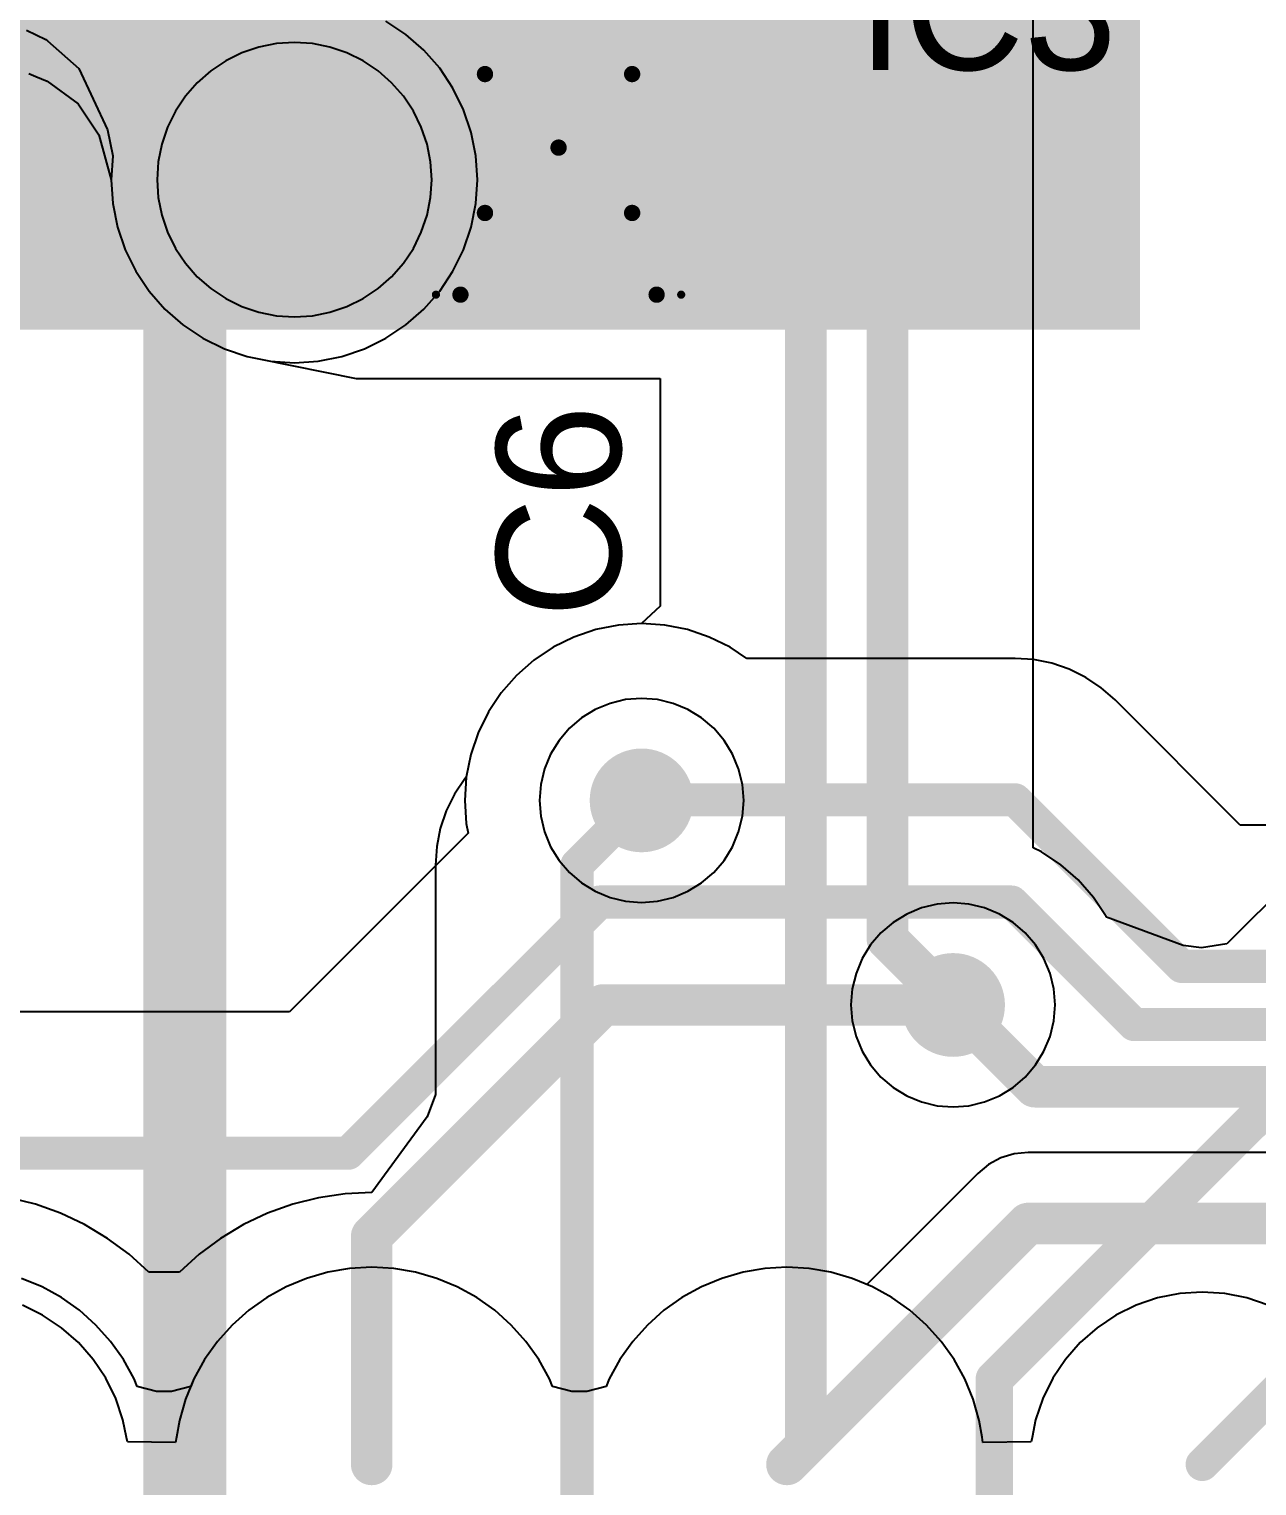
# Model space of a CAD drawing. Header units: millimetres. Extents: x 5.97 to 14.78, y 3.86 to 11.35.
# Drawn here: x 9.0425 to 9.3382, y 7.3748 to 7.7258 of the extents above; entities that cross this region are included whole.
import ezdxf

# ---------------------------------------------------------------- set-up
doc = ezdxf.new("R2010")
doc.units = ezdxf.units.MM
doc.header["$MEASUREMENT"] = 0
for name, color, linetype in [('BottomLayer', 5, 'Continuous'), ('BottomOverlay', 54, 'Continuous'), ('Mechanical13', 56, 'Continuous'), ('Mechanical15', 56, 'Continuous'), ('Mechanical2', 216, 'Continuous'), ('Mechanical4', 56, 'Continuous'), ('MidLayer1', 16, 'Continuous'), ('MidLayer2', 76, 'Continuous'), ('MultiLayer', 9, 'Continuous'), ('TopLayer', 1, 'Continuous'), ('TopOverlay', 2, 'Continuous'), ('TopPaste', 8, 'Continuous'), ('TopSolder', 216, 'Continuous')]:
    doc.layers.add(name, color=color, linetype=linetype)

# ---------------------------------------------------------------- blocks, each defined once
blk = doc.blocks.new('0603C_219')
at = {"layer": 'Mechanical13', "const_width": 0.00394}
for points in [[(-0.03346, -0.01772), (-0.03346, 0.01772)], [(0.03346, 0.01772), (-0.03346, 0.01772)], [(0.03346, -0.01772), (0.03346, 0.01772)], [(0.03346, -0.01772), (-0.03346, -0.01772)]]:
    blk.add_lwpolyline(points, dxfattribs=at)
at = {"layer": 'Mechanical13', "const_width": 0.00197}
for points in [[(-0.03445, 0.01772, 1), (-0.03248, 0.01772, 1)], [(-0.03445, 0.01772, 1), (-0.03248, 0.01772, 1)], [(0.03248, 0.01772, 1), (0.03445, 0.01772, 1)], [(0.03248, 0.01772, 1), (0.03445, 0.01772, 1)], [(-0.03445, -0.01772, 1), (-0.03248, -0.01772, 1)], [(-0.03445, -0.01772, 1), (-0.03248, -0.01772, 1)], [(0.03248, -0.01772, 1), (0.03445, -0.01772, 1)], [(0.03248, -0.01772, 1), (0.03445, -0.01772, 1)]]:
    blk.add_lwpolyline(points, format="xyb", close=True, dxfattribs=at)
at = {"layer": 'Mechanical15'}
for points, const_width in [([(-0.05315, -0.02953), (-0.05315, 0.02953)], 0.00197), ([(0.05315, 0.02953), (-0.05315, 0.02953)], 0.00197), ([(0.05315, -0.02953), (0.05315, 0.02953)], 0.00197), ([(0, -0.01772), (0, 0.01772)], 0.00394), ([(0.01772, 0), (-0.01772, 0)], 0.00394), ([(0.05315, -0.02953), (-0.05315, -0.02953)], 0.00197)]:
    blk.add_lwpolyline(points, dxfattribs=dict(at, const_width=const_width))
for points, const_width in [([(-0.05364, 0.02953, 1), (-0.05266, 0.02953, 1)], 0.000984), ([(-0.05364, 0.02953, 1), (-0.05266, 0.02953, 1)], 0.000984), ([(0.05266, 0.02953, 1), (0.05364, 0.02953, 1)], 0.000984), ([(0.05266, 0.02953, 1), (0.05364, 0.02953, 1)], 0.000984), ([(-0.00098, 0.01772, 1), (0.00098, 0.01772, 1)], 0.00197), ([(-0.0187, 0, 1), (-0.01673, 0, 1)], 0.00197), ([(0.01673, 0, 1), (0.0187, 0, 1)], 0.00197), ([(-0.00098, -0.01772, 1), (0.00098, -0.01772, 1)], 0.00197), ([(-0.05364, -0.02953, 1), (-0.05266, -0.02953, 1)], 0.000984), ([(-0.05364, -0.02953, 1), (-0.05266, -0.02953, 1)], 0.000984), ([(0.05266, -0.02953, 1), (0.05364, -0.02953, 1)], 0.000984), ([(0.05266, -0.02953, 1), (0.05364, -0.02953, 1)], 0.000984)]:
    blk.add_lwpolyline(points, format="xyb", close=True, dxfattribs=dict(at, const_width=const_width))
at = {"layer": 'TopLayer'}
for points in [[(-0.00984, -0.0187), (-0.00984, 0.0187), (-0.04331, -0.0187), (-0.04331, 0.0187)], [(0.04331, -0.0187), (0.04331, 0.0187), (0.00984, -0.0187), (0.00984, 0.0187)]]:
    blk.add_solid(points, dxfattribs=at)
at = {"layer": 'TopOverlay', "const_width": 0.00394}
for points in [[(0.05315, 0.02362), (-0.05315, 0.02362)], [(-0.05315, -0.02362), (-0.05315, 0.02362)], [(0.05315, -0.02362), (0.05315, 0.02362)], [(0.05315, -0.02362), (-0.05315, -0.02362)]]:
    blk.add_lwpolyline(points, dxfattribs=at)
at = {"layer": 'TopOverlay', "const_width": 0.00197}
for points in [[(-0.05413, 0.02362, 1), (-0.05217, 0.02362, 1)], [(-0.05413, 0.02362, 1), (-0.05217, 0.02362, 1)], [(0.05217, 0.02362, 1), (0.05413, 0.02362, 1)], [(0.05217, 0.02362, 1), (0.05413, 0.02362, 1)], [(-0.05413, -0.02362, 1), (-0.05217, -0.02362, 1)], [(-0.05413, -0.02362, 1), (-0.05217, -0.02362, 1)], [(0.05217, -0.02362, 1), (0.05413, -0.02362, 1)], [(0.05217, -0.02362, 1), (0.05413, -0.02362, 1)]]:
    blk.add_lwpolyline(points, format="xyb", close=True, dxfattribs=at)
at = {"layer": 'TopPaste'}
for points in [[(-0.00684, -0.0217), (-0.00684, 0.0217), (-0.04631, -0.0217), (-0.04631, 0.0217)], [(0.04631, -0.0217), (0.04631, 0.0217), (0.00684, -0.0217), (0.00684, 0.0217)]]:
    blk.add_solid(points, dxfattribs=at)
at = {"layer": 'TopSolder'}
for points in [[(-0.00734, -0.0212), (-0.00734, 0.0212), (-0.04581, -0.0212), (-0.04581, 0.0212)], [(0.04581, -0.0212), (0.04581, 0.0212), (0.00734, -0.0212), (0.00734, 0.0212)]]:
    blk.add_solid(points, dxfattribs=at)

msp = doc.modelspace()

# ---------------------------------------------------------------- linework, layer by layer
at = {"layer": 'BottomLayer'}
for p, q in [((9.04185, 7.7256), (9.04652, 7.7233)), ((9.13324, 7.72453), (9.12844, 7.72773)), ((9.04652, 7.7233), (9.04695, 7.72304)), ((9.04695, 7.72304), (9.05446, 7.71637)), ((9.13758, 7.72073), (9.13324, 7.72453)), ((9.14138, 7.71639), (9.13758, 7.72073)), ((9.05446, 7.71637), (9.06141, 7.70158)), ((9.14458, 7.71159), (9.14138, 7.71639)), ((9.14713, 7.70642), (9.14458, 7.71159)), ((9.14899, 7.70096), (9.14713, 7.70642)), ((9.06141, 7.70158), (9.06269, 7.69534)), ((9.15011, 7.6953), (9.14899, 7.70096)), ((9.06268, 7.6953), (9.0623, 7.68955)), ((9.06269, 7.69534), (9.06268, 7.6953)), ((9.15049, 7.68955), (9.15011, 7.6953)), ((9.0623, 7.68955), (9.06268, 7.68379)), ((9.15011, 7.68379), (9.15049, 7.68955)), ((9.06268, 7.68379), (9.0638, 7.67814)), ((9.14899, 7.67814), (9.15011, 7.68379)), ((9.0638, 7.67814), (9.06566, 7.67267)), ((9.14713, 7.67267), (9.14899, 7.67814)), ((9.06566, 7.67267), (9.06821, 7.6675)), ((9.14458, 7.6675), (9.14713, 7.67267)), ((9.06821, 7.6675), (9.07141, 7.6627)), ((9.14138, 7.6627), (9.14458, 7.6675)), ((9.07141, 7.6627), (9.07522, 7.65837)), ((9.13758, 7.65837), (9.14138, 7.6627)), ((9.07522, 7.65837), (9.07955, 7.65457)), ((9.13324, 7.65457), (9.13758, 7.65837)), ((9.07955, 7.65457), (9.08435, 7.65136)), ((9.12844, 7.65136), (9.13324, 7.65457)), ((9.08435, 7.65136), (9.08952, 7.64881)), ((9.08952, 7.64881), (9.09498, 7.64696)), ((9.11781, 7.64696), (9.12327, 7.64881)), ((9.12327, 7.64881), (9.12844, 7.65136)), ((9.09498, 7.64696), (9.10064, 7.64583)), ((9.10064, 7.64583), (9.1064, 7.64545)), ((9.1064, 7.64545), (9.11215, 7.64583)), ((9.11215, 7.64583), (9.11781, 7.64696)), ((9.18444, 7.58223), (9.17898, 7.58114)), ((9.19, 7.58259), (9.18444, 7.58223)), ((9.19556, 7.58223), (9.19, 7.58259)), ((9.20102, 7.58114), (9.19556, 7.58223)), ((9.1737, 7.57935), (9.1687, 7.57689)), ((9.17898, 7.58114), (9.1737, 7.57935)), ((9.2063, 7.57935), (9.20102, 7.58114)), ((9.2113, 7.57689), (9.2063, 7.57935)), ((9.1687, 7.57689), (9.16407, 7.57379)), ((9.21531, 7.5742), (9.2113, 7.57689)), ((9.16407, 7.57379), (9.15988, 7.57012)), ((9.27993, 7.5742), (9.21531, 7.5742)), ((9.28438, 7.57391), (9.27993, 7.5742)), ((9.28875, 7.57304), (9.28438, 7.57391)), ((9.29297, 7.57161), (9.28875, 7.57304)), ((9.29697, 7.56964), (9.29297, 7.57161)), ((9.15988, 7.57012), (9.15621, 7.56593)), ((9.30068, 7.56716), (9.29697, 7.56964)), ((9.15621, 7.56593), (9.15311, 7.5613)), ((9.30403, 7.56422), (9.30068, 7.56716)), ((9.33417, 7.53407), (9.30403, 7.56422)), ((9.15311, 7.5613), (9.15065, 7.5563)), ((9.15065, 7.5563), (9.14886, 7.55102)), ((9.14886, 7.55102), (9.14777, 7.54556)), ((9.14777, 7.54556), (9.14741, 7.54)), ((9.14741, 7.54), (9.14777, 7.53444)), ((9.14777, 7.53444), (9.14824, 7.53208)), ((9.45702, 7.53407), (9.33417, 7.53407)), ((9.14824, 7.53208), (9.10524, 7.48907)), ((9.10524, 7.48907), (8.86096, 7.48907))]:
    msp.add_line(p, q, dxfattribs=at)
for points, const_width in [([(9.0994, 7.68955, 1), (9.1134, 7.68955, 1)], 0.014), ([(9.18375, 7.54, 1), (9.19625, 7.54, 1)], 0.0125), ([(9.188, 7.54, 1), (9.192, 7.54, 1)], 0.004), ([(9.18813, 7.54013, 1), (9.19213, 7.54013, 1)], 0.004), ([(9.18813, 7.54013, 1), (9.19213, 7.54013, 1)], 0.004), ([(9.27793, 7.54013, 1), (9.28193, 7.54013, 1)], 0.004), ([(9.27793, 7.54013, 1), (9.28193, 7.54013, 1)], 0.004), ([(9.17785, 7.5155, 1), (9.18185, 7.5155, 1)], 0.004), ([(9.17785, 7.5155, 1), (9.18185, 7.5155, 1)], 0.004), ([(9.27711, 7.5155, 1), (9.28111, 7.5155, 1)], 0.004), ([(9.27711, 7.5155, 1), (9.28111, 7.5155, 1)], 0.004), ([(9.25875, 7.49071, 1), (9.27125, 7.49071, 1)], 0.0125), ([(9.31806, 7.5, 1), (9.32206, 7.5, 1)], 0.004), ([(9.31806, 7.5, 1), (9.32206, 7.5, 1)], 0.004), ([(9.17821, 7.49071, 1), (9.18321, 7.49071, 1)], 0.005), ([(9.17821, 7.49071, 1), (9.18321, 7.49071, 1)], 0.005), ([(9.2625, 7.49071, 1), (9.2675, 7.49071, 1)], 0.005), ([(9.2625, 7.49071, 1), (9.2675, 7.49071, 1)], 0.005), ([(9.30661, 7.486, 1), (9.31061, 7.486, 1)], 0.004), ([(9.30661, 7.486, 1), (9.31061, 7.486, 1)], 0.004), ([(9.28221, 7.471, 1), (9.28721, 7.471, 1)], 0.005), ([(9.28221, 7.471, 1), (9.28721, 7.471, 1)], 0.005), ([(9.11735, 7.455, 1), (9.12135, 7.455, 1)], 0.004), ([(9.11735, 7.455, 1), (9.12135, 7.455, 1)], 0.004), ([(9.1225, 7.435, 1), (9.1275, 7.435, 1)], 0.005), ([(9.1225, 7.435, 1), (9.1275, 7.435, 1)], 0.005), ([(9.1225, 7.38, 1), (9.1275, 7.38, 1)], 0.005), ([(9.323, 7.38, 1), (9.327, 7.38, 1)], 0.004)]:
    msp.add_lwpolyline(points, format="xyb", close=True, dxfattribs=dict(at, const_width=const_width))
for points, const_width in [([(9.19, 7.54), (9.19013, 7.54013)], 0.008), ([(9.19013, 7.54013), (9.27993, 7.54013)], 0.008), ([(9.27993, 7.54013), (9.32006, 7.5)], 0.008), ([(9.11935, 7.455), (9.17985, 7.5155)], 0.008), ([(9.17985, 7.5155), (9.27911, 7.5155)], 0.008), ([(9.27911, 7.5155), (9.30861, 7.486)], 0.008), ([(9.32006, 7.5), (9.55386, 7.5)], 0.008), ([(9.125, 7.435), (9.18071, 7.49071)], 0.01), ([(9.18071, 7.49071), (9.265, 7.49071)], 0.01), ([(9.265, 7.49071), (9.28471, 7.471)], 0.01), ([(9.30861, 7.486), (9.55966, 7.486)], 0.008), ([(9.28471, 7.471), (9.56587, 7.471)], 0.01), ([(8.62, 7.455), (9.11935, 7.455)], 0.008), ([(9.325, 7.38), (9.401, 7.456)], 0.008), ([(9.125, 7.38), (9.125, 7.435)], 0.01)]:
    msp.add_lwpolyline(points, dxfattribs=dict(at, const_width=const_width))
at = {"layer": 'BottomOverlay', "const_width": 0.014}
msp.add_lwpolyline([(9.08, 7.14), (9.08013, 8.145)], dxfattribs=at)
at = {"layer": 'Mechanical2'}
msp.add_solid([(8.89806, 7.65342), (9.31, 7.65342), (8.89806, 8.37647), (9.31, 8.37647)], dxfattribs=at)
at = {"layer": 'Mechanical4', "const_width": 0.02}
msp.add_lwpolyline([(9.08, 4.43), (9.08, 9.43)], dxfattribs=at)
at = {"layer": 'MidLayer1'}
for p, q in [((9.18616, 7.56427), (9.18241, 7.56337)), ((9.19, 7.56458), (9.18616, 7.56427)), ((9.19384, 7.56427), (9.19, 7.56458)), ((9.19759, 7.56337), (9.19384, 7.56427)), ((9.17884, 7.5619), (9.17555, 7.55988)), ((9.18241, 7.56337), (9.17884, 7.5619)), ((9.20116, 7.5619), (9.19759, 7.56337)), ((9.20445, 7.55988), (9.20116, 7.5619)), ((9.17262, 7.55738), (9.17012, 7.55445)), ((9.17555, 7.55988), (9.17262, 7.55738)), ((9.20738, 7.55738), (9.20445, 7.55988)), ((9.20988, 7.55445), (9.20738, 7.55738)), ((9.17012, 7.55445), (9.1681, 7.55116)), ((9.2119, 7.55116), (9.20988, 7.55445)), ((9.1681, 7.55116), (9.16663, 7.54759)), ((9.21337, 7.54759), (9.2119, 7.55116)), ((9.16663, 7.54759), (9.16573, 7.54384)), ((9.21427, 7.54384), (9.21337, 7.54759)), ((9.16573, 7.54384), (9.16542, 7.54)), ((9.21458, 7.54), (9.21427, 7.54384)), ((9.16542, 7.54), (9.16573, 7.53616)), ((9.21427, 7.53616), (9.21458, 7.54)), ((9.16573, 7.53616), (9.16663, 7.53241)), ((9.21337, 7.53241), (9.21427, 7.53616)), ((9.16663, 7.53241), (9.1681, 7.52884)), ((9.2119, 7.52884), (9.21337, 7.53241)), ((9.1681, 7.52884), (9.17012, 7.52555)), ((9.20988, 7.52555), (9.2119, 7.52884)), ((9.17012, 7.52555), (9.17262, 7.52262)), ((9.20738, 7.52262), (9.20988, 7.52555)), ((9.17262, 7.52262), (9.17555, 7.52012)), ((9.20445, 7.52012), (9.20738, 7.52262)), ((9.17555, 7.52012), (9.17884, 7.5181)), ((9.20116, 7.5181), (9.20445, 7.52012)), ((9.17884, 7.5181), (9.18241, 7.51663)), ((9.18241, 7.51663), (9.18616, 7.51573)), ((9.18616, 7.51573), (9.19, 7.51542)), ((9.19, 7.51542), (9.19384, 7.51573)), ((9.19384, 7.51573), (9.19759, 7.51663)), ((9.19759, 7.51663), (9.20116, 7.5181)), ((9.26116, 7.51499), (9.25741, 7.51409)), ((9.265, 7.51529), (9.26116, 7.51499)), ((9.26884, 7.51499), (9.265, 7.51529)), ((9.27259, 7.51409), (9.26884, 7.51499)), ((9.25384, 7.51261), (9.25055, 7.5106)), ((9.25741, 7.51409), (9.25384, 7.51261)), ((9.27616, 7.51261), (9.27259, 7.51409)), ((9.27945, 7.5106), (9.27616, 7.51261)), ((9.24762, 7.50809), (9.24512, 7.50516)), ((9.25055, 7.5106), (9.24762, 7.50809)), ((9.28238, 7.50809), (9.27945, 7.5106)), ((9.28488, 7.50516), (9.28238, 7.50809)), ((9.24512, 7.50516), (9.2431, 7.50187)), ((9.2869, 7.50187), (9.28488, 7.50516)), ((9.2431, 7.50187), (9.24163, 7.49831)), ((9.28837, 7.49831), (9.2869, 7.50187)), ((9.24163, 7.49831), (9.24073, 7.49456)), ((9.28927, 7.49456), (9.28837, 7.49831)), ((9.24073, 7.49456), (9.24042, 7.49071)), ((9.28958, 7.49071), (9.28927, 7.49456)), ((9.24042, 7.49071), (9.24073, 7.48687)), ((9.28927, 7.48687), (9.28958, 7.49071)), ((9.24073, 7.48687), (9.24163, 7.48312)), ((9.28837, 7.48312), (9.28927, 7.48687)), ((9.24163, 7.48312), (9.2431, 7.47956)), ((9.2869, 7.47956), (9.28837, 7.48312)), ((9.2431, 7.47956), (9.24512, 7.47627)), ((9.24512, 7.47627), (9.24762, 7.47334)), ((9.28238, 7.47334), (9.28488, 7.47627)), ((9.28488, 7.47627), (9.2869, 7.47956)), ((9.24762, 7.47334), (9.25055, 7.47083)), ((9.27945, 7.47083), (9.28238, 7.47334)), ((9.25055, 7.47083), (9.25384, 7.46882)), ((9.27616, 7.46882), (9.27945, 7.47083)), ((9.25384, 7.46882), (9.25741, 7.46734)), ((9.25741, 7.46734), (9.26116, 7.46644)), ((9.26116, 7.46644), (9.265, 7.46614)), ((9.265, 7.46614), (9.26884, 7.46644)), ((9.26884, 7.46644), (9.27259, 7.46734)), ((9.27259, 7.46734), (9.27616, 7.46882)), ((9.11968, 7.42721), (9.11443, 7.42632)), ((9.125, 7.42751), (9.11968, 7.42721)), ((9.13032, 7.42721), (9.125, 7.42751)), ((9.13557, 7.42632), (9.13032, 7.42721)), ((9.21968, 7.42721), (9.21443, 7.42632)), ((9.225, 7.42751), (9.21968, 7.42721)), ((9.23032, 7.42721), (9.225, 7.42751)), ((9.23557, 7.42632), (9.23032, 7.42721)), ((9.10931, 7.42484), (9.10439, 7.4228)), ((9.11443, 7.42632), (9.10931, 7.42484)), ((9.14069, 7.42484), (9.13557, 7.42632)), ((9.14561, 7.4228), (9.14069, 7.42484)), ((9.20931, 7.42484), (9.20439, 7.4228)), ((9.21443, 7.42632), (9.20931, 7.42484)), ((9.24069, 7.42484), (9.23557, 7.42632)), ((9.24561, 7.4228), (9.24069, 7.42484)), ((9.09972, 7.42023), (9.09538, 7.41714)), ((9.10439, 7.4228), (9.09972, 7.42023)), ((9.15028, 7.42023), (9.14561, 7.4228)), ((9.15462, 7.41714), (9.15028, 7.42023)), ((9.19972, 7.42023), (9.19538, 7.41714)), ((9.20439, 7.4228), (9.19972, 7.42023)), ((9.25028, 7.42023), (9.24561, 7.4228)), ((9.25462, 7.41714), (9.25028, 7.42023)), ((9.31425, 7.42011), (9.30911, 7.41836)), ((9.31958, 7.42117), (9.31425, 7.42011)), ((9.325, 7.42152), (9.31958, 7.42117)), ((9.33042, 7.42117), (9.325, 7.42152)), ((9.33575, 7.42011), (9.33042, 7.42117)), ((9.34089, 7.41836), (9.33575, 7.42011)), ((9.04576, 7.41596), (9.04089, 7.41836)), ((9.09538, 7.41714), (9.09141, 7.41359)), ((9.15859, 7.41359), (9.15462, 7.41714)), ((9.19538, 7.41714), (9.19141, 7.41359)), ((9.25859, 7.41359), (9.25462, 7.41714)), ((9.30911, 7.41836), (9.30424, 7.41596)), ((9.05028, 7.41294), (9.04576, 7.41596)), ((9.05436, 7.40936), (9.05028, 7.41294)), ((9.09141, 7.41359), (9.08786, 7.40962)), ((9.16214, 7.40962), (9.15859, 7.41359)), ((9.19141, 7.41359), (9.18786, 7.40962)), ((9.26214, 7.40962), (9.25859, 7.41359)), ((9.29972, 7.41294), (9.29564, 7.40936)), ((9.30424, 7.41596), (9.29972, 7.41294)), ((9.08786, 7.40962), (9.08477, 7.40528)), ((9.16523, 7.40528), (9.16214, 7.40962)), ((9.18786, 7.40962), (9.18477, 7.40528)), ((9.26523, 7.40528), (9.26214, 7.40962)), ((9.05794, 7.40528), (9.05436, 7.40936)), ((9.29564, 7.40936), (9.29206, 7.40528)), ((9.06096, 7.40076), (9.05794, 7.40528)), ((9.08477, 7.40528), (9.0822, 7.40061)), ((9.1678, 7.40061), (9.16523, 7.40528)), ((9.18477, 7.40528), (9.1822, 7.40061)), ((9.2678, 7.40061), (9.26523, 7.40528)), ((9.29206, 7.40528), (9.28904, 7.40076)), ((9.06336, 7.39589), (9.06096, 7.40076)), ((9.0822, 7.40061), (9.08016, 7.39569)), ((9.16856, 7.39878), (9.1678, 7.40061)), ((9.1822, 7.40061), (9.18144, 7.39878)), ((9.26984, 7.39569), (9.2678, 7.40061)), ((9.28904, 7.40076), (9.28664, 7.39589)), ((9.06511, 7.39075), (9.06336, 7.39589)), ((9.08016, 7.39569), (9.07868, 7.39057)), ((9.17319, 7.39755), (9.16856, 7.39878)), ((9.17681, 7.39755), (9.17319, 7.39755)), ((9.18144, 7.39878), (9.17681, 7.39755)), ((9.27132, 7.39057), (9.26984, 7.39569)), ((9.28664, 7.39589), (9.28489, 7.39075)), ((9.06595, 7.38653), (9.06511, 7.39075)), ((9.07868, 7.39057), (9.078, 7.38655)), ((9.272, 7.38655), (9.27132, 7.39057)), ((9.28489, 7.39075), (9.28405, 7.38653)), ((9.06617, 7.38542), (9.06595, 7.38653)), ((9.07779, 7.38532), (9.06617, 7.38542)), ((9.078, 7.38655), (9.07779, 7.38532)), ((9.27221, 7.38532), (9.272, 7.38655)), ((9.28383, 7.38542), (9.27221, 7.38532)), ((9.28405, 7.38653), (9.28383, 7.38542))]:
    msp.add_line(p, q, dxfattribs=at)
for points, const_width in [([(9.0959, 7.68955, 1), (9.1169, 7.68955, 1)], 0.021), ([(9.18375, 7.54, 1), (9.19625, 7.54, 1)], 0.0125), ([(9.25875, 7.49071, 1), (9.27125, 7.49071, 1)], 0.0125)]:
    msp.add_lwpolyline(points, format="xyb", close=True, dxfattribs=dict(at, const_width=const_width))
at = {"layer": 'MidLayer2'}
for p, q in [((9.10208, 7.72234), (9.09784, 7.72149)), ((9.1064, 7.72262), (9.10208, 7.72234)), ((9.11071, 7.72234), (9.1064, 7.72262)), ((9.11496, 7.72149), (9.11071, 7.72234)), ((9.09374, 7.7201), (9.08986, 7.71819)), ((9.09784, 7.72149), (9.09374, 7.7201)), ((9.11905, 7.7201), (9.11496, 7.72149)), ((9.12293, 7.71819), (9.11905, 7.7201)), ((9.08626, 7.71578), (9.08301, 7.71293)), ((9.08986, 7.71819), (9.08626, 7.71578)), ((9.12653, 7.71578), (9.12293, 7.71819)), ((9.12978, 7.71293), (9.12653, 7.71578)), ((9.08301, 7.71293), (9.08016, 7.70968)), ((9.13263, 7.70968), (9.12978, 7.71293)), ((9.08016, 7.70968), (9.07776, 7.70608)), ((9.13504, 7.70608), (9.13263, 7.70968)), ((9.07776, 7.70608), (9.07584, 7.7022)), ((9.13695, 7.7022), (9.13504, 7.70608)), ((9.07584, 7.7022), (9.07445, 7.69811)), ((9.13834, 7.69811), (9.13695, 7.7022)), ((9.07445, 7.69811), (9.07361, 7.69386)), ((9.13918, 7.69386), (9.13834, 7.69811)), ((9.07361, 7.69386), (9.07333, 7.68955)), ((9.13947, 7.68955), (9.13918, 7.69386)), ((9.07333, 7.68955), (9.07361, 7.68523)), ((9.13918, 7.68523), (9.13947, 7.68955)), ((9.07361, 7.68523), (9.07445, 7.68099)), ((9.13834, 7.68099), (9.13918, 7.68523)), ((9.07445, 7.68099), (9.07584, 7.67689)), ((9.13695, 7.67689), (9.13834, 7.68099)), ((9.07584, 7.67689), (9.07776, 7.67301)), ((9.13504, 7.67301), (9.13695, 7.67689)), ((9.07776, 7.67301), (9.08016, 7.66942)), ((9.13263, 7.66942), (9.13504, 7.67301)), ((9.08016, 7.66942), (9.08301, 7.66616)), ((9.12978, 7.66616), (9.13263, 7.66942)), ((9.08301, 7.66616), (9.08626, 7.66331)), ((9.12653, 7.66331), (9.12978, 7.66616)), ((9.08626, 7.66331), (9.08986, 7.66091)), ((9.12293, 7.66091), (9.12653, 7.66331)), ((9.08986, 7.66091), (9.09374, 7.65899)), ((9.09374, 7.65899), (9.09784, 7.6576)), ((9.11496, 7.6576), (9.11905, 7.65899)), ((9.11905, 7.65899), (9.12293, 7.66091)), ((9.09784, 7.6576), (9.10208, 7.65676)), ((9.10208, 7.65676), (9.1064, 7.65648)), ((9.1064, 7.65648), (9.11071, 7.65676)), ((9.11071, 7.65676), (9.11496, 7.6576)), ((9.18616, 7.56427), (9.18241, 7.56337)), ((9.19, 7.56458), (9.18616, 7.56427)), ((9.19384, 7.56427), (9.19, 7.56458)), ((9.19759, 7.56337), (9.19384, 7.56427)), ((9.17884, 7.5619), (9.17555, 7.55988)), ((9.18241, 7.56337), (9.17884, 7.5619)), ((9.20116, 7.5619), (9.19759, 7.56337)), ((9.20445, 7.55988), (9.20116, 7.5619)), ((9.17262, 7.55738), (9.17012, 7.55445)), ((9.17555, 7.55988), (9.17262, 7.55738)), ((9.20738, 7.55738), (9.20445, 7.55988)), ((9.20988, 7.55445), (9.20738, 7.55738)), ((9.17012, 7.55445), (9.1681, 7.55116)), ((9.2119, 7.55116), (9.20988, 7.55445)), ((9.1681, 7.55116), (9.16663, 7.54759)), ((9.21337, 7.54759), (9.2119, 7.55116)), ((9.16663, 7.54759), (9.16573, 7.54384)), ((9.21427, 7.54384), (9.21337, 7.54759)), ((9.16573, 7.54384), (9.16542, 7.54)), ((9.21458, 7.54), (9.21427, 7.54384)), ((9.16542, 7.54), (9.16573, 7.53616)), ((9.21427, 7.53616), (9.21458, 7.54)), ((9.16573, 7.53616), (9.16663, 7.53241)), ((9.21337, 7.53241), (9.21427, 7.53616)), ((9.16663, 7.53241), (9.1681, 7.52884)), ((9.2119, 7.52884), (9.21337, 7.53241)), ((9.1681, 7.52884), (9.17012, 7.52555)), ((9.20988, 7.52555), (9.2119, 7.52884)), ((9.17012, 7.52555), (9.17262, 7.52262)), ((9.20738, 7.52262), (9.20988, 7.52555)), ((9.17262, 7.52262), (9.17555, 7.52012)), ((9.20445, 7.52012), (9.20738, 7.52262)), ((9.17555, 7.52012), (9.17884, 7.5181)), ((9.20116, 7.5181), (9.20445, 7.52012)), ((9.17884, 7.5181), (9.18241, 7.51663)), ((9.18241, 7.51663), (9.18616, 7.51573)), ((9.18616, 7.51573), (9.19, 7.51542)), ((9.19, 7.51542), (9.19384, 7.51573)), ((9.19384, 7.51573), (9.19759, 7.51663)), ((9.19759, 7.51663), (9.20116, 7.5181)), ((9.26116, 7.51499), (9.25741, 7.51409)), ((9.265, 7.51529), (9.26116, 7.51499)), ((9.26884, 7.51499), (9.265, 7.51529)), ((9.27259, 7.51409), (9.26884, 7.51499)), ((9.25384, 7.51261), (9.25055, 7.5106)), ((9.25741, 7.51409), (9.25384, 7.51261)), ((9.27616, 7.51261), (9.27259, 7.51409)), ((9.27945, 7.5106), (9.27616, 7.51261)), ((9.24762, 7.50809), (9.24512, 7.50516)), ((9.25055, 7.5106), (9.24762, 7.50809)), ((9.28238, 7.50809), (9.27945, 7.5106)), ((9.28488, 7.50516), (9.28238, 7.50809)), ((9.24512, 7.50516), (9.2431, 7.50187)), ((9.2869, 7.50187), (9.28488, 7.50516)), ((9.2431, 7.50187), (9.24163, 7.49831)), ((9.28837, 7.49831), (9.2869, 7.50187)), ((9.24163, 7.49831), (9.24073, 7.49456)), ((9.28927, 7.49456), (9.28837, 7.49831)), ((9.24073, 7.49456), (9.24042, 7.49071)), ((9.28958, 7.49071), (9.28927, 7.49456)), ((9.24042, 7.49071), (9.24073, 7.48687)), ((9.28927, 7.48687), (9.28958, 7.49071)), ((9.24073, 7.48687), (9.24163, 7.48312)), ((9.28837, 7.48312), (9.28927, 7.48687)), ((9.24163, 7.48312), (9.2431, 7.47956)), ((9.2869, 7.47956), (9.28837, 7.48312)), ((9.2431, 7.47956), (9.24512, 7.47627)), ((9.24512, 7.47627), (9.24762, 7.47334)), ((9.28238, 7.47334), (9.28488, 7.47627)), ((9.28488, 7.47627), (9.2869, 7.47956)), ((9.24762, 7.47334), (9.25055, 7.47083)), ((9.27945, 7.47083), (9.28238, 7.47334)), ((9.25055, 7.47083), (9.25384, 7.46882)), ((9.27616, 7.46882), (9.27945, 7.47083)), ((9.25384, 7.46882), (9.25741, 7.46734)), ((9.25741, 7.46734), (9.26116, 7.46644)), ((9.26116, 7.46644), (9.265, 7.46614)), ((9.265, 7.46614), (9.26884, 7.46644)), ((9.26884, 7.46644), (9.27259, 7.46734)), ((9.27259, 7.46734), (9.27616, 7.46882)), ((9.28306, 7.45514), (9.27972, 7.45481)), ((9.56139, 7.45514), (9.28306, 7.45514)), ((9.27357, 7.45226), (9.27098, 7.45014)), ((9.27652, 7.45384), (9.27357, 7.45226)), ((9.27972, 7.45481), (9.27652, 7.45384)), ((9.27098, 7.45014), (9.24422, 7.42338)), ((9.11968, 7.42721), (9.11443, 7.42632)), ((9.125, 7.42751), (9.11968, 7.42721)), ((9.13032, 7.42721), (9.125, 7.42751)), ((9.13557, 7.42632), (9.13032, 7.42721)), ((9.21968, 7.42721), (9.21443, 7.42632)), ((9.225, 7.42751), (9.21968, 7.42721)), ((9.23032, 7.42721), (9.225, 7.42751)), ((9.23557, 7.42632), (9.23032, 7.42721)), ((9.04561, 7.4228), (9.04069, 7.42484)), ((9.10931, 7.42484), (9.10439, 7.4228)), ((9.11443, 7.42632), (9.10931, 7.42484)), ((9.14069, 7.42484), (9.13557, 7.42632)), ((9.14561, 7.4228), (9.14069, 7.42484)), ((9.20931, 7.42484), (9.20439, 7.4228)), ((9.21443, 7.42632), (9.20931, 7.42484)), ((9.24069, 7.42484), (9.23557, 7.42632)), ((9.24422, 7.42338), (9.24069, 7.42484)), ((9.05028, 7.42023), (9.04561, 7.4228)), ((9.05462, 7.41714), (9.05028, 7.42023)), ((9.09972, 7.42023), (9.09538, 7.41714)), ((9.10439, 7.4228), (9.09972, 7.42023)), ((9.15028, 7.42023), (9.14561, 7.4228)), ((9.15462, 7.41714), (9.15028, 7.42023)), ((9.19972, 7.42023), (9.19538, 7.41714)), ((9.20439, 7.4228), (9.19972, 7.42023)), ((9.05859, 7.41359), (9.05462, 7.41714)), ((9.09538, 7.41714), (9.09141, 7.41359)), ((9.15859, 7.41359), (9.15462, 7.41714)), ((9.19538, 7.41714), (9.19141, 7.41359)), ((9.06214, 7.40962), (9.05859, 7.41359)), ((9.09141, 7.41359), (9.08786, 7.40962)), ((9.16214, 7.40962), (9.15859, 7.41359)), ((9.19141, 7.41359), (9.18786, 7.40962)), ((9.06523, 7.40528), (9.06214, 7.40962)), ((9.08786, 7.40962), (9.08477, 7.40528)), ((9.16523, 7.40528), (9.16214, 7.40962)), ((9.18786, 7.40962), (9.18477, 7.40528)), ((9.0678, 7.40061), (9.06523, 7.40528)), ((9.08477, 7.40528), (9.0822, 7.40061)), ((9.1678, 7.40061), (9.16523, 7.40528)), ((9.18477, 7.40528), (9.1822, 7.40061)), ((9.06856, 7.39878), (9.0678, 7.40061)), ((9.0822, 7.40061), (9.08144, 7.39878)), ((9.16856, 7.39878), (9.1678, 7.40061)), ((9.1822, 7.40061), (9.18144, 7.39878)), ((9.07319, 7.39755), (9.06856, 7.39878)), ((9.07681, 7.39755), (9.07319, 7.39755)), ((9.08144, 7.39878), (9.07681, 7.39755)), ((9.17319, 7.39755), (9.16856, 7.39878)), ((9.17681, 7.39755), (9.17319, 7.39755)), ((9.18144, 7.39878), (9.17681, 7.39755))]:
    msp.add_line(p, q, dxfattribs=at)
for points, const_width in [([(9.0959, 7.68955, 1), (9.1169, 7.68955, 1)], 0.021), ([(9.18375, 7.54, 1), (9.19625, 7.54, 1)], 0.0125), ([(9.25875, 7.49071, 1), (9.27125, 7.49071, 1)], 0.0125), ([(9.28056, 7.43806, 1), (9.28556, 7.43806, 1)], 0.005), ([(9.28056, 7.43806, 1), (9.28556, 7.43806, 1)], 0.005), ([(9.2225, 7.38, 1), (9.2275, 7.38, 1)], 0.005)]:
    msp.add_lwpolyline(points, format="xyb", close=True, dxfattribs=dict(at, const_width=const_width))
at = {"layer": 'MidLayer2', "const_width": 0.01}
for points in [[(9.225, 7.38), (9.28306, 7.43806)], [(9.28306, 7.43806), (9.5759, 7.43806)]]:
    msp.add_lwpolyline(points, dxfattribs=at)
at = {"layer": 'MultiLayer'}
for points, const_width in [([(9.0959, 7.68955, 1), (9.1169, 7.68955, 1)], 0.021), ([(9.18375, 7.54, 1), (9.19625, 7.54, 1)], 0.0125), ([(9.25875, 7.49071, 1), (9.27125, 7.49071, 1)], 0.0125)]:
    msp.add_lwpolyline(points, format="xyb", close=True, dxfattribs=dict(at, const_width=const_width))
at = {"layer": 'TopLayer'}
for p, q in [((9.28429, 7.52859), (9.28429, 7.78702)), ((9.56043, 7.73494), (9.3309, 7.50541)), ((9.04246, 7.71512), (9.04414, 7.71443)), ((9.04414, 7.71443), (9.04682, 7.71332)), ((9.04682, 7.71332), (9.05431, 7.70787)), ((9.05431, 7.70787), (9.0593, 7.70037)), ((9.0593, 7.70037), (9.0623, 7.68955)), ((9.0623, 7.68955), (9.06268, 7.68379)), ((9.06268, 7.68379), (9.0638, 7.67814)), ((9.0638, 7.67814), (9.06566, 7.67267)), ((9.06566, 7.67267), (9.06821, 7.6675)), ((9.06821, 7.6675), (9.07141, 7.6627)), ((9.07141, 7.6627), (9.07522, 7.65837)), ((9.07522, 7.65837), (9.07955, 7.65457)), ((9.07955, 7.65457), (9.08435, 7.65136)), ((9.08435, 7.65136), (9.08952, 7.64881)), ((9.08952, 7.64881), (9.09498, 7.64696)), ((9.09498, 7.64696), (9.09821, 7.64631)), ((9.09821, 7.64631), (9.1213, 7.64169)), ((9.1213, 7.64169), (9.1213, 7.64169)), ((9.1213, 7.64169), (9.19445, 7.64169)), ((9.19445, 7.64169), (9.19445, 7.58676)), ((9.19445, 7.58676), (9.19, 7.58259)), ((9.18444, 7.58223), (9.17898, 7.58114)), ((9.19, 7.58259), (9.18444, 7.58223)), ((9.1737, 7.57935), (9.1687, 7.57689)), ((9.17898, 7.58114), (9.1737, 7.57935)), ((9.1687, 7.57689), (9.16407, 7.57379)), ((9.16407, 7.57379), (9.15988, 7.57012)), ((9.15988, 7.57012), (9.15621, 7.56593)), ((9.15621, 7.56593), (9.15311, 7.5613)), ((9.15311, 7.5613), (9.15065, 7.5563)), ((9.15065, 7.5563), (9.14886, 7.55102)), ((9.14886, 7.55102), (9.14778, 7.54561)), ((9.1474, 7.54518), (9.14493, 7.54147)), ((9.14778, 7.54561), (9.1474, 7.54518)), ((9.14493, 7.54147), (9.14295, 7.53747)), ((9.14295, 7.53747), (9.14152, 7.53325)), ((9.14152, 7.53325), (9.14065, 7.52888)), ((9.14065, 7.52888), (9.14036, 7.52443)), ((9.2863, 7.5276), (9.28429, 7.52859)), ((9.29093, 7.5245), (9.2863, 7.5276)), ((9.14036, 7.52443), (9.14036, 7.46914)), ((9.29512, 7.52083), (9.29093, 7.5245)), ((9.29879, 7.51664), (9.29512, 7.52083)), ((9.30189, 7.51201), (9.29879, 7.51664)), ((9.30197, 7.51184), (9.30189, 7.51201)), ((9.32038, 7.50505), (9.30197, 7.51184)), ((9.32481, 7.50451), (9.32038, 7.50505)), ((9.3309, 7.50541), (9.32481, 7.50451)), ((9.14036, 7.46914), (9.13836, 7.46378)), ((9.13836, 7.46378), (9.125, 7.44551)), ((9.11858, 7.4452), (9.11222, 7.44425)), ((9.125, 7.44551), (9.11858, 7.4452)), ((9.04402, 7.44269), (9.03778, 7.44425)), ((9.05007, 7.44053), (9.04402, 7.44269)), ((9.10598, 7.44269), (9.09993, 7.44053)), ((9.11222, 7.44425), (9.10598, 7.44269)), ((9.05588, 7.43778), (9.05007, 7.44053)), ((9.0614, 7.43447), (9.05588, 7.43778)), ((9.09412, 7.43778), (9.0886, 7.43447)), ((9.09993, 7.44053), (9.09412, 7.43778)), ((9.06656, 7.43064), (9.0614, 7.43447)), ((9.0886, 7.43447), (9.08344, 7.43064)), ((9.07132, 7.42632), (9.06656, 7.43064)), ((9.08344, 7.43064), (9.07868, 7.42632)), ((9.07868, 7.42632), (9.07132, 7.42632))]:
    msp.add_line(p, q, dxfattribs=at)
for points, const_width in [([(9.22953, 7.38453), (9.22953, 7.79823)], 0.01), ([(9.24921, 7.5065), (9.24921, 7.79823)], 0.01), ([(9.27493, 7.40055), (9.595, 7.72062)], 0.009), ([(9.1064, 7.68955), (9.16888, 7.68955)], 0.018), ([(9.16888, 7.68955), (9.17, 7.68843)], 0.012), ([(9.17443, 7.52443), (9.19, 7.54)], 0.008), ([(9.17443, 7.30874), (9.17443, 7.52443)], 0.008), ([(9.24921, 7.5065), (9.265, 7.49071)], 0.01), ([(9.27493, 7.34672), (9.27493, 7.40055)], 0.009), ([(9.225, 7.38), (9.22953, 7.38453)], 0.01)]:
    msp.add_lwpolyline(points, dxfattribs=dict(at, const_width=const_width))
for points, const_width in [([(9.0994, 7.68955, 1), (9.1134, 7.68955, 1)], 0.014), ([(9.1019, 7.68955, 1), (9.1109, 7.68955, 1)], 0.009), ([(9.16438, 7.68955, 1), (9.17338, 7.68955, 1)], 0.009), ([(9.16588, 7.68955, 1), (9.17188, 7.68955, 1)], 0.006), ([(9.167, 7.68843, 1), (9.173, 7.68843, 1)], 0.006), ([(9.18375, 7.54, 1), (9.19625, 7.54, 1)], 0.0125), ([(9.188, 7.54, 1), (9.192, 7.54, 1)], 0.004), ([(9.17243, 7.52443, 1), (9.17643, 7.52443, 1)], 0.004), ([(9.17243, 7.52443, 1), (9.17643, 7.52443, 1)], 0.004), ([(9.24671, 7.5065, 1), (9.25171, 7.5065, 1)], 0.005), ([(9.24671, 7.5065, 1), (9.25171, 7.5065, 1)], 0.005), ([(9.25875, 7.49071, 1), (9.27125, 7.49071, 1)], 0.0125), ([(9.2625, 7.49071, 1), (9.2675, 7.49071, 1)], 0.005), ([(9.27268, 7.40055, 1), (9.27718, 7.40055, 1)], 0.0045), ([(9.27268, 7.40055, 1), (9.27718, 7.40055, 1)], 0.0045), ([(9.22703, 7.38453, 1), (9.23203, 7.38453, 1)], 0.005), ([(9.22703, 7.38453, 1), (9.23203, 7.38453, 1)], 0.005), ([(9.2225, 7.38, 1), (9.2275, 7.38, 1)], 0.005)]:
    msp.add_lwpolyline(points, format="xyb", close=True, dxfattribs=dict(at, const_width=const_width))
at = {"layer": 'TopOverlay', "const_width": 0.014}
msp.add_lwpolyline([(9.08, 7.47161), (9.08, 7.77361)], dxfattribs=at)
at = {"layer": 'TopOverlay', "const_width": 0.007}
msp.add_lwpolyline([(9.0765, 7.47161, 1), (9.0835, 7.47161, 1)], format="xyb", close=True, dxfattribs=at)

# ---------------------------------------------------------------- block references
at = {"rotation": 90}
msp.add_blockref('0603C_219', (9.17, 7.715), dxfattribs=at)

# ---------------------------------------------------------------- texts
at = {"layer": 'TopOverlay'}
msp.add_text('IC3', height=0.03, dxfattribs=at).set_placement((9.242, 7.716))
msp.add_text('C6', height=0.03, rotation=90, dxfattribs=at).set_placement((9.185, 7.584))

doc.saveas('drawing.dxf')
